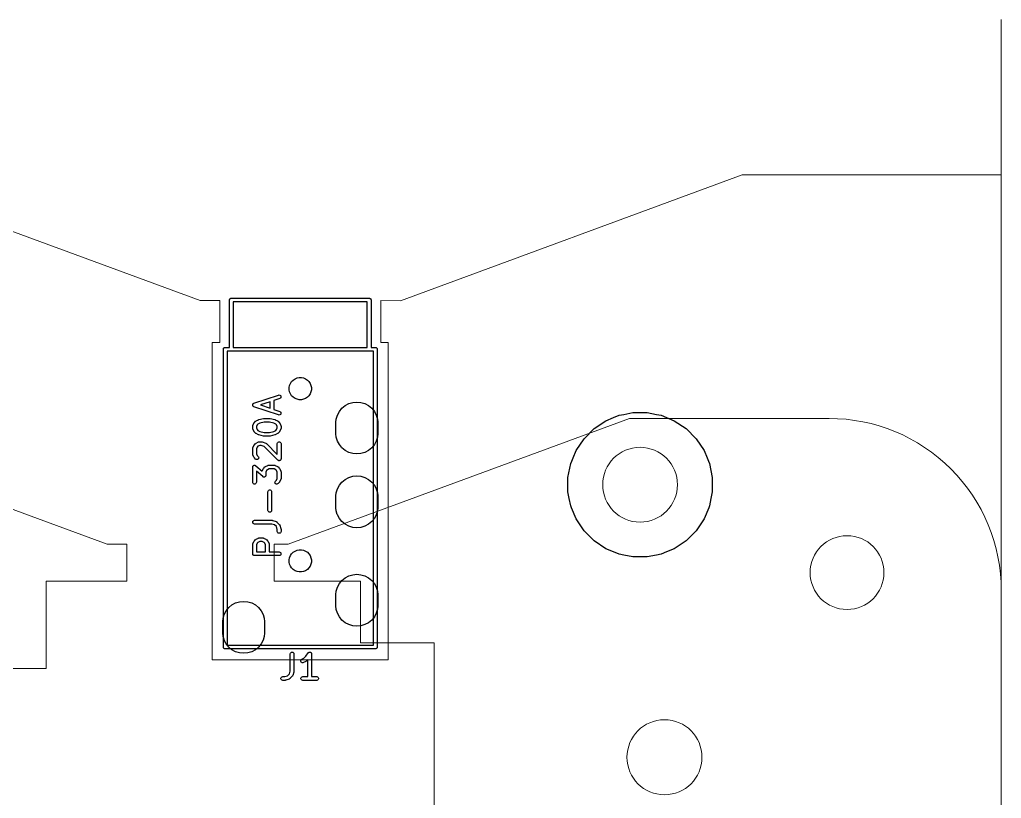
# Model space of a CAD drawing. Header units: millimetres. Extents: x 13 to 222, y -3 to 195.
# Drawn here: x 136.2 to 176.1, y 163.44 to 195.08 of the extents above; entities that cross this region are included whole.
import ezdxf

# ---------------------------------------------------------------- set-up
doc = ezdxf.new("R2010")
doc.units = ezdxf.units.MM
doc.header["$MEASUREMENT"] = 0
doc.layers.add('Ergodox plate', color=7, linetype='Continuous', lineweight=0, true_color=0xf6921e)
doc.layers.add('Orig switch cut', color=7, linetype='Continuous', lineweight=0, true_color=0xde3535)
doc.layers.add('Mask', color=134, linetype='Continuous')
doc.layers.add('Silk', color=142, linetype='Continuous')

msp = doc.modelspace()

# ---------------------------------------------------------------- linework, layer by layer
at = {"layer": 'Ergodox plate'}
msp.add_lwpolyline([(22.011, 178.874), (125.882, 178.874), (139.761, 173.761), (140.548, 173.761), (140.548, 172.26), (137.277, 172.26), (137.277, 168.717), (134.28, 168.717), (134.281, 160.758), (137.277, 160.76), (137.277, 158.76), (150.048, 158.76), (150.048, 161.803), (153.043, 161.801), (153.044, 169.76), (150.048, 169.76), (150.048, 172.26), (146.548, 172.26), (146.548, 173.761), (147.105, 173.761), (160.984, 178.874), (169.097, 178.874, -0.414214), (176.097, 171.874), (176.097, 92.985, 0.291482)], format="xyb", dxfattribs=at)
for centre, radius in [((169.827, 172.61), 1.5), ((162.407, 165.107), 1.524)]:
    msp.add_circle(centre, radius, dxfattribs=at)
at = {"layer": 'Mask', "linetype": 'Continuous'}
for p, q in [((147.203, 180.299), (147.253, 180.373)), ((147.253, 180.373), (147.316, 180.436)), ((147.253, 180.373), (147.253, 180.373)), ((147.253, 180.373), (147.253, 180.373)), ((147.316, 180.436), (147.389, 180.485)), ((147.316, 180.436), (147.316, 180.436)), ((147.389, 180.485), (147.472, 180.519)), ((147.389, 180.485), (147.389, 180.485)), ((147.389, 180.485), (147.389, 180.485)), ((147.472, 180.519), (147.559, 180.537)), ((147.559, 180.537), (147.647, 180.537)), ((147.647, 180.537), (147.735, 180.519)), ((147.735, 180.519), (147.817, 180.485)), ((147.817, 180.485), (147.817, 180.485)), ((147.817, 180.485), (147.817, 180.485)), ((147.817, 180.485), (147.891, 180.436)), ((147.891, 180.436), (147.891, 180.436)), ((147.891, 180.436), (147.953, 180.373)), ((147.953, 180.373), (147.953, 180.373)), ((147.953, 180.373), (147.953, 180.373)), ((147.953, 180.373), (148.003, 180.299)), ((147.152, 180.13), (147.169, 180.217)), ((147.152, 180.041), (147.152, 180.13)), ((147.169, 179.954), (147.152, 180.041)), ((147.169, 180.217), (147.203, 180.299)), ((147.203, 180.299), (147.203, 180.299)), ((147.203, 180.299), (147.203, 180.299)), ((148.003, 180.299), (148.003, 180.299)), ((148.003, 180.299), (148.003, 180.299)), ((148.003, 180.299), (148.037, 180.217)), ((148.037, 180.217), (148.054, 180.13)), ((148.054, 180.041), (148.037, 179.954)), ((148.054, 180.13), (148.054, 180.041)), ((147.203, 179.872), (147.169, 179.954)), ((147.253, 179.798), (147.203, 179.872)), ((147.203, 179.872), (147.203, 179.872)), ((147.316, 179.735), (147.253, 179.798)), ((147.253, 179.798), (147.253, 179.798)), ((147.389, 179.686), (147.316, 179.735)), ((147.316, 179.735), (147.316, 179.735)), ((147.316, 179.735), (147.316, 179.735)), ((147.472, 179.652), (147.389, 179.686)), ((147.389, 179.686), (147.389, 179.686)), ((147.389, 179.686), (147.389, 179.686)), ((147.559, 179.635), (147.472, 179.652)), ((147.647, 179.635), (147.559, 179.635)), ((147.735, 179.652), (147.647, 179.635)), ((147.817, 179.686), (147.735, 179.652)), ((147.891, 179.735), (147.817, 179.686)), ((147.817, 179.686), (147.817, 179.686)), ((147.817, 179.686), (147.817, 179.686)), ((147.953, 179.798), (147.891, 179.735)), ((147.891, 179.735), (147.891, 179.735)), ((147.891, 179.735), (147.891, 179.735)), ((148.003, 179.872), (147.953, 179.798)), ((147.953, 179.798), (147.953, 179.798)), ((148.037, 179.954), (148.003, 179.872)), ((148.003, 179.872), (148.003, 179.872)), ((149.192, 179.161), (149.298, 179.29)), ((149.298, 179.29), (149.428, 179.397)), ((149.428, 179.397), (149.576, 179.476)), ((149.576, 179.476), (149.736, 179.524)), ((149.576, 179.476), (149.576, 179.476)), ((149.576, 179.476), (149.576, 179.476)), ((149.736, 179.524), (149.903, 179.541)), ((149.736, 179.524), (149.736, 179.524)), ((149.736, 179.524), (149.736, 179.524)), ((149.903, 179.541), (150.07, 179.524)), ((150.07, 179.524), (150.07, 179.524)), ((150.07, 179.524), (150.07, 179.524)), ((150.07, 179.524), (150.23, 179.476)), ((150.23, 179.476), (150.23, 179.476)), ((150.23, 179.476), (150.23, 179.476)), ((150.23, 179.476), (150.378, 179.397)), ((150.378, 179.397), (150.508, 179.29)), ((150.508, 179.29), (150.614, 179.161)), ((149.052, 178.727), (149.064, 178.852)), ((149.064, 178.852), (149.113, 179.013)), ((149.064, 178.852), (149.064, 178.852)), ((149.113, 179.013), (149.192, 179.161)), ((149.113, 179.013), (149.113, 179.013)), ((149.113, 179.013), (149.113, 179.013)), ((150.614, 179.161), (150.693, 179.013)), ((150.693, 179.013), (150.693, 179.013)), ((150.693, 179.013), (150.693, 179.013)), ((150.693, 179.013), (150.742, 178.852)), ((150.742, 178.852), (150.742, 178.852)), ((150.742, 178.852), (150.754, 178.727)), ((159.545, 178.46), (160.026, 178.781)), ((160.026, 178.781), (160.339, 178.911)), ((160.339, 178.911), (160.56, 179.002)), ((160.56, 179.002), (160.749, 179.04)), ((160.749, 179.04), (161.127, 179.115)), ((161.127, 179.115), (161.705, 179.115)), ((161.705, 179.115), (162.082, 179.04)), ((162.082, 179.04), (162.271, 179.002)), ((162.271, 179.002), (162.492, 178.911)), ((162.492, 178.911), (162.805, 178.781)), ((162.805, 178.781), (163.286, 178.46)), ((149.052, 178.244), (149.052, 178.727)), ((150.754, 178.727), (150.754, 178.244)), ((159.137, 178.051), (159.545, 178.46)), ((163.286, 178.46), (163.694, 178.051)), ((149.064, 178.119), (149.052, 178.244)), ((149.101, 177.997), (149.064, 178.119)), ((149.064, 178.119), (149.064, 178.119)), ((149.064, 178.119), (149.064, 178.119)), ((149.113, 177.958), (149.101, 177.997)), ((150.742, 178.119), (150.693, 177.958)), ((150.754, 178.244), (150.742, 178.119)), ((150.742, 178.119), (150.742, 178.119)), ((150.742, 178.119), (150.742, 178.119)), ((158.816, 177.571), (159.137, 178.051)), ((163.694, 178.051), (164.015, 177.571)), ((149.192, 177.81), (149.113, 177.958)), ((149.282, 177.701), (149.192, 177.81)), ((149.192, 177.81), (149.192, 177.81)), ((149.192, 177.81), (149.192, 177.81)), ((149.298, 177.681), (149.282, 177.701)), ((149.428, 177.575), (149.298, 177.681)), ((149.576, 177.495), (149.428, 177.575)), ((150.378, 177.575), (150.23, 177.495)), ((150.508, 177.681), (150.378, 177.575)), ((150.614, 177.81), (150.508, 177.681)), ((150.693, 177.958), (150.614, 177.81)), ((150.693, 177.958), (150.693, 177.958)), ((158.694, 177.276), (158.816, 177.571)), ((164.015, 177.571), (164.138, 177.276)), ((149.736, 177.447), (149.576, 177.495)), ((149.576, 177.495), (149.576, 177.495)), ((149.576, 177.495), (149.576, 177.495)), ((149.903, 177.43), (149.736, 177.447)), ((149.736, 177.447), (149.736, 177.447)), ((149.736, 177.447), (149.736, 177.447)), ((150.07, 177.447), (149.903, 177.43)), ((150.23, 177.495), (150.07, 177.447)), ((150.07, 177.447), (150.07, 177.447)), ((150.07, 177.447), (150.07, 177.447)), ((150.23, 177.495), (150.23, 177.495)), ((150.23, 177.495), (150.23, 177.495)), ((158.639, 177.144), (158.694, 177.276)), ((164.138, 177.276), (164.192, 177.144)), ((158.482, 176.47), (158.595, 177.037)), ((158.595, 177.037), (158.639, 177.144)), ((164.192, 177.144), (164.237, 177.037)), ((164.237, 177.037), (164.349, 176.47)), ((149.298, 176.29), (149.428, 176.397)), ((149.428, 176.397), (149.576, 176.476)), ((149.576, 176.476), (149.736, 176.524)), ((149.576, 176.476), (149.576, 176.476)), ((149.576, 176.476), (149.576, 176.476)), ((149.736, 176.524), (149.903, 176.541)), ((149.736, 176.524), (149.736, 176.524)), ((149.736, 176.524), (149.736, 176.524)), ((149.903, 176.541), (150.07, 176.524)), ((150.07, 176.524), (150.07, 176.524)), ((150.07, 176.524), (150.07, 176.524)), ((150.07, 176.524), (150.23, 176.476)), ((150.23, 176.476), (150.23, 176.476)), ((150.23, 176.476), (150.23, 176.476)), ((150.23, 176.476), (150.378, 176.397)), ((150.378, 176.397), (150.508, 176.29)), ((158.482, 175.892), (158.482, 176.47)), ((164.349, 176.47), (164.349, 175.892)), ((149.064, 175.852), (149.113, 176.013)), ((149.113, 176.013), (149.192, 176.161)), ((149.113, 176.013), (149.113, 176.013)), ((149.113, 176.013), (149.113, 176.013)), ((149.192, 176.161), (149.298, 176.29)), ((150.508, 176.29), (150.614, 176.161)), ((150.614, 176.161), (150.693, 176.013)), ((150.693, 176.013), (150.693, 176.013)), ((150.693, 176.013), (150.693, 176.013)), ((150.693, 176.013), (150.73, 175.892)), ((149.052, 175.727), (149.064, 175.852)), ((149.052, 175.244), (149.052, 175.727)), ((149.064, 175.852), (149.064, 175.852)), ((150.73, 175.892), (150.742, 175.852)), ((150.742, 175.852), (150.754, 175.727)), ((150.754, 175.727), (150.754, 175.244)), ((158.536, 175.622), (158.482, 175.892)), ((158.595, 175.326), (158.536, 175.622)), ((164.295, 175.622), (164.237, 175.326)), ((164.349, 175.892), (164.295, 175.622)), ((149.064, 175.119), (149.052, 175.244)), ((150.754, 175.244), (150.742, 175.119)), ((158.629, 175.244), (158.595, 175.326)), ((158.816, 174.792), (158.629, 175.244)), ((164.203, 175.244), (164.015, 174.792)), ((164.237, 175.326), (164.203, 175.244)), ((149.109, 174.971), (149.064, 175.119)), ((149.064, 175.119), (149.064, 175.119)), ((149.064, 175.119), (149.064, 175.119)), ((149.113, 174.958), (149.109, 174.971)), ((149.192, 174.81), (149.113, 174.958)), ((149.298, 174.681), (149.192, 174.81)), ((150.614, 174.81), (150.508, 174.681)), ((150.693, 174.958), (150.614, 174.81)), ((150.742, 175.119), (150.693, 174.958)), ((150.693, 174.958), (150.693, 174.958)), ((150.742, 175.119), (150.742, 175.119)), ((150.742, 175.119), (150.742, 175.119)), ((159.137, 174.311), (158.816, 174.792)), ((164.015, 174.792), (163.694, 174.311)), ((149.428, 174.575), (149.298, 174.681)), ((149.576, 174.495), (149.428, 174.575)), ((149.736, 174.447), (149.576, 174.495)), ((149.576, 174.495), (149.576, 174.495)), ((149.576, 174.495), (149.576, 174.495)), ((149.903, 174.43), (149.736, 174.447)), ((149.736, 174.447), (149.736, 174.447)), ((149.736, 174.447), (149.736, 174.447)), ((150.07, 174.447), (149.903, 174.43)), ((150.23, 174.495), (150.07, 174.447)), ((150.07, 174.447), (150.07, 174.447)), ((150.07, 174.447), (150.07, 174.447)), ((150.378, 174.575), (150.23, 174.495)), ((150.23, 174.495), (150.23, 174.495)), ((150.23, 174.495), (150.23, 174.495)), ((150.508, 174.681), (150.378, 174.575)), ((159.545, 173.903), (159.137, 174.311)), ((163.694, 174.311), (163.286, 173.903)), ((160.026, 173.582), (159.545, 173.903)), ((160.339, 173.452), (160.026, 173.582)), ((162.805, 173.582), (162.492, 173.452)), ((163.286, 173.903), (162.805, 173.582)), ((147.152, 173.13), (147.169, 173.217)), ((147.169, 173.217), (147.203, 173.299)), ((147.203, 173.299), (147.253, 173.373)), ((147.203, 173.299), (147.203, 173.299)), ((147.203, 173.299), (147.203, 173.299)), ((147.253, 173.373), (147.316, 173.436)), ((147.253, 173.373), (147.253, 173.373)), ((147.253, 173.373), (147.253, 173.373)), ((147.316, 173.436), (147.389, 173.485)), ((147.316, 173.436), (147.316, 173.436)), ((147.389, 173.485), (147.472, 173.519)), ((147.389, 173.485), (147.389, 173.485)), ((147.389, 173.485), (147.389, 173.485)), ((147.472, 173.519), (147.559, 173.537)), ((147.559, 173.537), (147.647, 173.537)), ((147.647, 173.537), (147.735, 173.519)), ((147.735, 173.519), (147.817, 173.485)), ((147.817, 173.485), (147.817, 173.485)), ((147.817, 173.485), (147.817, 173.485)), ((147.817, 173.485), (147.891, 173.436)), ((147.891, 173.436), (147.891, 173.436)), ((147.891, 173.436), (147.953, 173.373)), ((147.953, 173.373), (147.953, 173.373)), ((147.953, 173.373), (147.953, 173.373)), ((147.953, 173.373), (148.003, 173.299)), ((148.003, 173.299), (148.003, 173.299)), ((148.003, 173.299), (148.003, 173.299)), ((148.003, 173.299), (148.037, 173.217)), ((148.037, 173.217), (148.054, 173.13)), ((160.56, 173.36), (160.339, 173.452)), ((160.749, 173.323), (160.56, 173.36)), ((161.127, 173.248), (160.749, 173.323)), ((161.705, 173.248), (161.127, 173.248)), ((162.082, 173.323), (161.705, 173.248)), ((162.271, 173.36), (162.082, 173.323)), ((162.492, 173.452), (162.271, 173.36)), ((147.152, 173.041), (147.152, 173.13)), ((147.169, 172.954), (147.152, 173.041)), ((147.203, 172.872), (147.169, 172.954)), ((147.253, 172.798), (147.203, 172.872)), ((147.203, 172.872), (147.203, 172.872)), ((147.316, 172.735), (147.253, 172.798)), ((147.253, 172.798), (147.253, 172.798)), ((147.953, 172.798), (147.891, 172.735)), ((148.003, 172.872), (147.953, 172.798)), ((147.953, 172.798), (147.953, 172.798)), ((148.037, 172.954), (148.003, 172.872)), ((148.003, 172.872), (148.003, 172.872)), ((148.054, 173.041), (148.037, 172.954)), ((148.054, 173.13), (148.054, 173.041)), ((147.389, 172.686), (147.316, 172.735)), ((147.316, 172.735), (147.316, 172.735)), ((147.316, 172.735), (147.316, 172.735)), ((147.472, 172.652), (147.389, 172.686)), ((147.389, 172.686), (147.389, 172.686)), ((147.389, 172.686), (147.389, 172.686)), ((147.559, 172.635), (147.472, 172.652)), ((147.647, 172.635), (147.559, 172.635)), ((147.735, 172.652), (147.647, 172.635)), ((147.817, 172.686), (147.735, 172.652)), ((147.891, 172.735), (147.817, 172.686)), ((147.817, 172.686), (147.817, 172.686)), ((147.817, 172.686), (147.817, 172.686)), ((147.891, 172.735), (147.891, 172.735)), ((147.891, 172.735), (147.891, 172.735)), ((149.298, 172.29), (149.428, 172.397)), ((149.428, 172.397), (149.576, 172.476)), ((149.576, 172.476), (149.736, 172.524)), ((149.576, 172.476), (149.576, 172.476)), ((149.576, 172.476), (149.576, 172.476)), ((149.736, 172.524), (149.903, 172.541)), ((149.736, 172.524), (149.736, 172.524)), ((149.736, 172.524), (149.736, 172.524)), ((149.903, 172.541), (150.07, 172.524)), ((150.07, 172.524), (150.07, 172.524)), ((150.07, 172.524), (150.07, 172.524)), ((150.07, 172.524), (150.23, 172.476)), ((150.23, 172.476), (150.23, 172.476)), ((150.23, 172.476), (150.23, 172.476)), ((150.23, 172.476), (150.378, 172.397)), ((150.378, 172.397), (150.508, 172.29)), ((149.064, 171.852), (149.113, 172.013)), ((149.113, 172.013), (149.192, 172.161)), ((149.113, 172.013), (149.113, 172.013)), ((149.113, 172.013), (149.113, 172.013)), ((149.192, 172.161), (149.298, 172.29)), ((150.508, 172.29), (150.614, 172.161)), ((150.614, 172.161), (150.693, 172.013)), ((150.693, 172.013), (150.693, 172.013)), ((150.693, 172.013), (150.693, 172.013)), ((150.693, 172.013), (150.742, 171.852)), ((149.052, 171.727), (149.064, 171.852)), ((149.052, 171.244), (149.052, 171.727)), ((149.064, 171.852), (149.064, 171.852)), ((150.742, 171.852), (150.742, 171.852)), ((150.742, 171.852), (150.754, 171.727)), ((150.754, 171.727), (150.754, 171.244)), ((144.592, 171.061), (144.698, 171.19)), ((144.698, 171.19), (144.828, 171.297)), ((144.828, 171.297), (144.976, 171.376)), ((144.976, 171.376), (145.136, 171.424)), ((144.976, 171.376), (144.976, 171.376)), ((144.976, 171.376), (144.976, 171.376)), ((145.136, 171.424), (145.303, 171.441)), ((145.136, 171.424), (145.136, 171.424)), ((145.136, 171.424), (145.136, 171.424)), ((145.303, 171.441), (145.47, 171.424)), ((145.47, 171.424), (145.47, 171.424)), ((145.47, 171.424), (145.47, 171.424)), ((145.47, 171.424), (145.63, 171.376)), ((145.63, 171.376), (145.63, 171.376)), ((145.63, 171.376), (145.63, 171.376)), ((145.63, 171.376), (145.778, 171.297)), ((145.778, 171.297), (145.908, 171.19)), ((145.908, 171.19), (146.014, 171.061)), ((149.064, 171.119), (149.052, 171.244)), ((150.754, 171.244), (150.742, 171.119)), ((144.464, 170.752), (144.513, 170.913)), ((144.513, 170.913), (144.592, 171.061)), ((144.513, 170.913), (144.513, 170.913)), ((144.513, 170.913), (144.513, 170.913)), ((146.014, 171.061), (146.093, 170.913)), ((146.093, 170.913), (146.142, 170.752)), ((149.066, 171.112), (149.064, 171.119)), ((149.064, 171.119), (149.064, 171.119)), ((149.064, 171.119), (149.064, 171.119)), ((149.113, 170.958), (149.066, 171.112)), ((149.192, 170.81), (149.113, 170.958)), ((149.298, 170.681), (149.192, 170.81)), ((150.614, 170.81), (150.508, 170.681)), ((150.693, 170.958), (150.614, 170.81)), ((150.742, 171.119), (150.693, 170.958)), ((150.693, 170.958), (150.693, 170.958)), ((150.742, 171.119), (150.742, 171.119)), ((150.742, 171.119), (150.742, 171.119)), ((144.452, 170.627), (144.464, 170.752)), ((144.452, 170.144), (144.452, 170.627)), ((144.464, 170.752), (144.464, 170.752)), ((146.142, 170.752), (146.154, 170.627)), ((146.154, 170.627), (146.154, 170.144)), ((149.428, 170.575), (149.298, 170.681)), ((149.576, 170.495), (149.428, 170.575)), ((149.736, 170.447), (149.576, 170.495)), ((149.576, 170.495), (149.576, 170.495)), ((149.576, 170.495), (149.576, 170.495)), ((149.903, 170.43), (149.736, 170.447)), ((149.736, 170.447), (149.736, 170.447)), ((149.736, 170.447), (149.736, 170.447)), ((150.07, 170.447), (149.903, 170.43)), ((150.23, 170.495), (150.07, 170.447)), ((150.07, 170.447), (150.07, 170.447)), ((150.07, 170.447), (150.07, 170.447)), ((150.378, 170.575), (150.23, 170.495)), ((150.23, 170.495), (150.23, 170.495)), ((150.23, 170.495), (150.23, 170.495)), ((150.508, 170.681), (150.378, 170.575)), ((144.464, 170.019), (144.452, 170.144)), ((144.503, 169.891), (144.464, 170.019)), ((144.464, 170.019), (144.464, 170.019)), ((144.464, 170.019), (144.464, 170.019)), ((146.142, 170.019), (146.093, 169.858)), ((146.154, 170.144), (146.142, 170.019)), ((146.142, 170.019), (146.142, 170.019)), ((146.142, 170.019), (146.142, 170.019)), ((144.513, 169.858), (144.503, 169.891)), ((144.592, 169.71), (144.513, 169.858)), ((144.656, 169.633), (144.592, 169.71)), ((144.592, 169.71), (144.592, 169.71)), ((144.592, 169.71), (144.592, 169.71)), ((144.698, 169.581), (144.656, 169.633)), ((146.014, 169.71), (145.908, 169.581)), ((146.093, 169.858), (146.014, 169.71)), ((146.093, 169.858), (146.093, 169.858)), ((144.828, 169.475), (144.698, 169.581)), ((144.976, 169.395), (144.828, 169.475)), ((145.136, 169.347), (144.976, 169.395)), ((144.976, 169.395), (144.976, 169.395)), ((144.976, 169.395), (144.976, 169.395)), ((145.303, 169.33), (145.136, 169.347)), ((145.136, 169.347), (145.136, 169.347)), ((145.136, 169.347), (145.136, 169.347)), ((145.47, 169.347), (145.303, 169.33)), ((145.63, 169.395), (145.47, 169.347)), ((145.47, 169.347), (145.47, 169.347)), ((145.47, 169.347), (145.47, 169.347)), ((145.778, 169.475), (145.63, 169.395)), ((145.63, 169.395), (145.63, 169.395)), ((145.63, 169.395), (145.63, 169.395)), ((145.908, 169.581), (145.778, 169.475))]:
    msp.add_line(p, q, dxfattribs=at)
at = {"layer": 'Orig switch cut', "lineweight": 0}
for p, q in [((176.097, 195.081), (176.097, 85.779)), ((129.648, 188.774), (143.528, 183.661)), ((151.678, 183.66), (165.558, 188.773)), ((165.558, 188.773), (176.097, 188.773)), ((144.328, 183.662), (143.528, 183.661)), ((144.328, 183.662), (144.328, 181.96)), ((150.878, 183.662), (150.878, 181.96)), ((150.878, 183.662), (151.678, 183.66)), ((144.328, 181.96), (144.028, 181.96)), ((144.028, 181.96), (144.028, 169.061)), ((150.878, 181.96), (151.178, 181.96)), ((151.178, 181.96), (151.178, 169.061)), ((144.028, 169.061), (151.178, 169.061))]:
    msp.add_line(p, q, dxfattribs=at)
msp.add_circle((161.416, 176.181), 1.52, dxfattribs=at)
at = {"layer": 'Silk', "linetype": 'Continuous'}
for p, q in [((144.728, 183.699), (144.73, 183.705)), ((144.728, 183.692), (144.728, 183.699)), ((144.728, 181.761), (144.728, 183.692)), ((144.73, 183.705), (144.731, 183.712)), ((144.731, 183.712), (144.735, 183.717)), ((144.735, 183.717), (144.737, 183.724)), ((144.737, 183.724), (144.741, 183.729)), ((144.741, 183.729), (144.745, 183.734)), ((144.745, 183.734), (144.75, 183.739)), ((144.75, 183.739), (144.754, 183.744)), ((144.754, 183.744), (144.76, 183.747)), ((144.76, 183.747), (144.765, 183.751)), ((144.765, 183.751), (144.771, 183.754)), ((144.771, 183.754), (144.777, 183.757)), ((144.777, 183.757), (144.784, 183.758)), ((144.784, 183.758), (144.79, 183.761)), ((144.79, 183.761), (144.796, 183.761)), ((144.796, 183.761), (144.797, 183.761)), ((144.797, 183.761), (150.41, 183.761)), ((144.878, 183.611), (144.878, 181.761)), ((150.328, 183.611), (144.878, 183.611)), ((150.328, 181.761), (150.328, 183.611)), ((150.41, 183.761), (150.416, 183.761)), ((150.41, 183.761), (150.41, 183.761)), ((150.416, 183.761), (150.423, 183.758)), ((150.423, 183.758), (150.429, 183.757)), ((150.429, 183.757), (150.435, 183.754)), ((150.435, 183.754), (150.441, 183.751)), ((150.441, 183.751), (150.446, 183.747)), ((150.446, 183.747), (150.452, 183.744)), ((150.452, 183.744), (150.456, 183.739)), ((150.456, 183.739), (150.461, 183.734)), ((150.461, 183.734), (150.465, 183.729)), ((150.465, 183.729), (150.469, 183.724)), ((150.469, 183.724), (150.471, 183.717)), ((150.471, 183.717), (150.475, 183.712)), ((150.475, 183.712), (150.476, 183.705)), ((150.476, 183.705), (150.478, 183.699)), ((150.478, 183.699), (150.478, 183.692)), ((150.478, 183.692), (150.478, 183.692)), ((150.478, 183.692), (150.478, 181.761)), ((144.478, 181.699), (144.48, 181.705)), ((144.478, 181.692), (144.478, 181.699)), ((144.478, 169.599), (144.478, 181.692)), ((144.478, 181.692), (144.478, 181.692)), ((144.48, 181.705), (144.481, 181.712)), ((144.481, 181.712), (144.485, 181.717)), ((144.485, 181.717), (144.487, 181.724)), ((144.487, 181.724), (144.491, 181.729)), ((144.491, 181.729), (144.495, 181.734)), ((144.495, 181.734), (144.5, 181.739)), ((144.5, 181.739), (144.504, 181.744)), ((144.504, 181.744), (144.51, 181.747)), ((144.51, 181.747), (144.515, 181.751)), ((144.515, 181.751), (144.521, 181.754)), ((144.521, 181.754), (144.527, 181.757)), ((144.527, 181.757), (144.534, 181.758)), ((144.534, 181.758), (144.54, 181.761)), ((144.54, 181.761), (144.546, 181.761)), ((144.546, 181.761), (144.547, 181.761)), ((144.547, 181.761), (144.728, 181.761)), ((144.628, 181.611), (144.628, 169.661)), ((150.578, 181.611), (144.628, 181.611)), ((144.878, 181.761), (150.328, 181.761)), ((150.478, 181.761), (150.66, 181.761)), ((150.578, 169.661), (150.578, 181.611)), ((150.66, 181.761), (150.66, 181.761)), ((150.66, 181.761), (150.666, 181.761)), ((150.666, 181.761), (150.673, 181.758)), ((150.673, 181.758), (150.679, 181.757)), ((150.679, 181.757), (150.685, 181.754)), ((150.685, 181.754), (150.691, 181.751)), ((150.691, 181.751), (150.696, 181.747)), ((150.696, 181.747), (150.702, 181.744)), ((150.702, 181.744), (150.706, 181.739)), ((150.706, 181.739), (150.711, 181.734)), ((150.711, 181.734), (150.715, 181.729)), ((150.715, 181.729), (150.719, 181.724)), ((150.719, 181.724), (150.721, 181.717)), ((150.721, 181.717), (150.725, 181.712)), ((150.725, 181.712), (150.726, 181.705)), ((150.726, 181.705), (150.728, 181.699)), ((150.728, 181.699), (150.728, 181.692)), ((150.728, 181.692), (150.728, 181.692)), ((150.728, 181.692), (150.728, 169.579)), ((145.721, 179.493), (146.721, 179.827)), ((146.769, 179.685), (146.534, 179.606)), ((146.534, 179.606), (146.534, 179.238)), ((146.721, 179.827), (146.747, 179.831)), ((146.747, 179.831), (146.772, 179.825)), ((146.791, 179.697), (146.769, 179.685)), ((146.772, 179.825), (146.795, 179.812)), ((146.809, 179.716), (146.791, 179.697)), ((146.795, 179.812), (146.811, 179.791)), ((146.818, 179.741), (146.809, 179.716)), ((146.811, 179.791), (146.819, 179.767)), ((146.819, 179.767), (146.818, 179.741)), ((145.671, 179.437), (145.675, 179.448)), ((145.671, 179.435), (145.671, 179.437)), ((145.671, 179.433), (145.671, 179.435)), ((145.671, 179.422), (145.671, 179.433)), ((145.671, 179.411), (145.671, 179.422)), ((145.671, 179.409), (145.671, 179.411)), ((145.671, 179.407), (145.671, 179.409)), ((145.675, 179.397), (145.671, 179.407)), ((145.675, 179.448), (145.679, 179.458)), ((145.679, 179.387), (145.675, 179.397)), ((145.679, 179.458), (145.68, 179.46)), ((145.68, 179.385), (145.679, 179.387)), ((145.68, 179.46), (145.681, 179.462)), ((145.681, 179.383), (145.68, 179.385)), ((145.681, 179.462), (145.688, 179.47)), ((145.688, 179.375), (145.681, 179.383)), ((145.688, 179.47), (145.695, 179.478)), ((145.695, 179.366), (145.688, 179.375)), ((145.695, 179.478), (145.697, 179.48)), ((145.697, 179.365), (145.695, 179.366)), ((145.697, 179.48), (145.698, 179.481)), ((145.698, 179.364), (145.697, 179.365)), ((145.698, 179.481), (145.708, 179.486)), ((145.708, 179.358), (145.698, 179.364)), ((145.708, 179.486), (145.717, 179.492)), ((145.717, 179.353), (145.708, 179.358)), ((145.717, 179.492), (145.719, 179.492)), ((145.719, 179.352), (145.717, 179.353)), ((145.719, 179.492), (145.721, 179.493)), ((145.721, 179.351), (145.719, 179.352)), ((146.721, 179.018), (145.721, 179.351)), ((146.384, 179.556), (145.982, 179.422)), ((145.982, 179.422), (146.384, 179.288)), ((146.384, 179.288), (146.384, 179.556)), ((146.534, 179.238), (146.769, 179.16)), ((145.787, 178.761), (145.797, 178.768)), ((145.797, 178.768), (145.806, 178.775)), ((145.806, 178.775), (145.902, 178.823)), ((145.902, 178.823), (145.91, 178.825)), ((145.91, 178.825), (145.917, 178.828)), ((145.917, 178.828), (146.108, 178.876)), ((146.108, 178.876), (146.117, 178.877)), ((146.117, 178.877), (146.126, 178.878)), ((146.126, 178.878), (146.364, 178.878)), ((146.364, 178.878), (146.373, 178.877)), ((146.373, 178.877), (146.382, 178.876)), ((146.382, 178.876), (146.573, 178.828)), ((146.573, 178.828), (146.58, 178.825)), ((146.58, 178.825), (146.588, 178.823)), ((146.588, 178.823), (146.683, 178.775)), ((146.683, 178.775), (146.693, 178.768)), ((146.693, 178.768), (146.703, 178.761)), ((146.747, 179.014), (146.721, 179.018)), ((146.772, 179.019), (146.747, 179.014)), ((146.769, 179.16), (146.791, 179.148)), ((146.795, 179.033), (146.772, 179.019)), ((146.791, 179.148), (146.809, 179.128)), ((146.811, 179.053), (146.795, 179.033)), ((146.809, 179.128), (146.818, 179.104)), ((146.819, 179.078), (146.811, 179.053)), ((146.818, 179.104), (146.819, 179.078)), ((145.67, 178.574), (145.673, 178.582)), ((145.671, 178.569), (145.67, 178.574)), ((145.67, 178.565), (145.671, 178.569)), ((145.67, 178.47), (145.67, 178.565)), ((145.671, 178.466), (145.67, 178.47)), ((145.67, 178.461), (145.671, 178.466)), ((145.673, 178.453), (145.67, 178.461)), ((145.673, 178.582), (145.674, 178.591)), ((145.674, 178.444), (145.673, 178.453)), ((145.674, 178.591), (145.676, 178.595)), ((145.676, 178.441), (145.674, 178.444)), ((145.676, 178.595), (145.678, 178.599)), ((145.678, 178.436), (145.676, 178.441)), ((145.678, 178.599), (145.725, 178.694)), ((145.725, 178.341), (145.678, 178.436)), ((145.725, 178.694), (145.733, 178.704)), ((145.733, 178.704), (145.739, 178.713)), ((145.739, 178.713), (145.787, 178.761)), ((145.854, 178.616), (145.82, 178.547)), ((145.82, 178.547), (145.82, 178.488)), ((145.82, 178.488), (145.854, 178.419)), ((145.884, 178.646), (145.854, 178.616)), ((145.854, 178.419), (145.884, 178.389)), ((145.961, 178.685), (145.884, 178.646)), ((145.884, 178.389), (145.961, 178.35)), ((146.135, 178.728), (145.961, 178.685)), ((146.355, 178.728), (146.135, 178.728)), ((146.528, 178.685), (146.355, 178.728)), ((146.605, 178.646), (146.528, 178.685)), ((146.528, 178.35), (146.605, 178.389)), ((146.636, 178.616), (146.605, 178.646)), ((146.605, 178.389), (146.636, 178.419)), ((146.67, 178.547), (146.636, 178.616)), ((146.636, 178.419), (146.67, 178.488)), ((146.67, 178.488), (146.67, 178.547)), ((146.703, 178.761), (146.75, 178.713)), ((146.75, 178.713), (146.757, 178.704)), ((146.757, 178.704), (146.764, 178.694)), ((146.764, 178.694), (146.812, 178.599)), ((146.812, 178.436), (146.764, 178.341)), ((146.812, 178.599), (146.813, 178.595)), ((146.813, 178.441), (146.812, 178.436)), ((146.813, 178.595), (146.815, 178.591)), ((146.815, 178.444), (146.813, 178.441)), ((146.815, 178.591), (146.817, 178.582)), ((146.817, 178.453), (146.815, 178.444)), ((146.817, 178.582), (146.819, 178.574)), ((146.819, 178.461), (146.817, 178.453)), ((146.819, 178.574), (146.819, 178.569)), ((146.819, 178.569), (146.82, 178.565)), ((146.82, 178.47), (146.819, 178.466)), ((146.819, 178.466), (146.819, 178.461)), ((146.82, 178.565), (146.82, 178.47)), ((145.733, 178.331), (145.725, 178.341)), ((145.739, 178.322), (145.733, 178.331)), ((145.787, 178.274), (145.739, 178.322)), ((145.797, 178.267), (145.787, 178.274)), ((145.806, 178.26), (145.797, 178.267)), ((145.902, 178.212), (145.806, 178.26)), ((145.91, 178.21), (145.902, 178.212)), ((145.917, 178.207), (145.91, 178.21)), ((146.108, 178.159), (145.917, 178.207)), ((145.961, 178.35), (146.135, 178.307)), ((146.117, 178.158), (146.108, 178.159)), ((146.126, 178.157), (146.117, 178.158)), ((146.364, 178.157), (146.126, 178.157)), ((146.135, 178.307), (146.355, 178.307)), ((146.355, 178.307), (146.528, 178.35)), ((146.373, 178.158), (146.364, 178.157)), ((146.382, 178.159), (146.373, 178.158)), ((146.573, 178.207), (146.382, 178.159)), ((146.58, 178.21), (146.573, 178.207)), ((146.588, 178.212), (146.58, 178.21)), ((146.683, 178.26), (146.588, 178.212)), ((146.693, 178.267), (146.683, 178.26)), ((146.703, 178.274), (146.693, 178.267)), ((146.75, 178.322), (146.703, 178.274)), ((146.757, 178.332), (146.75, 178.322)), ((146.764, 178.341), (146.757, 178.332)), ((145.67, 177.669), (145.673, 177.677)), ((145.671, 177.665), (145.67, 177.669)), ((145.67, 177.66), (145.671, 177.665)), ((145.67, 177.422), (145.67, 177.66)), ((145.673, 177.677), (145.674, 177.686)), ((145.674, 177.686), (145.676, 177.69)), ((145.676, 177.69), (145.678, 177.694)), ((145.678, 177.694), (145.725, 177.789)), ((145.725, 177.789), (145.733, 177.799)), ((145.733, 177.799), (145.739, 177.809)), ((145.739, 177.809), (145.787, 177.856)), ((145.787, 177.856), (145.797, 177.863)), ((145.797, 177.863), (145.806, 177.87)), ((145.806, 177.87), (145.902, 177.918)), ((145.854, 177.711), (145.82, 177.643)), ((145.82, 177.643), (145.82, 177.44)), ((145.884, 177.742), (145.854, 177.711)), ((145.953, 177.776), (145.884, 177.742)), ((145.902, 177.918), (145.906, 177.919)), ((145.906, 177.919), (145.91, 177.921)), ((145.91, 177.921), (145.918, 177.923)), ((145.918, 177.923), (145.927, 177.925)), ((145.927, 177.925), (145.931, 177.925)), ((145.931, 177.925), (145.935, 177.926)), ((145.935, 177.926), (146.031, 177.926)), ((146.018, 177.776), (145.953, 177.776)), ((146.133, 177.738), (146.018, 177.776)), ((146.031, 177.926), (146.042, 177.924)), ((146.042, 177.924), (146.054, 177.922)), ((146.054, 177.922), (146.197, 177.874)), ((146.692, 177.179), (146.133, 177.738)), ((146.197, 177.874), (146.201, 177.872)), ((146.201, 177.872), (146.205, 177.871)), ((146.205, 177.871), (146.212, 177.866)), ((146.212, 177.866), (146.22, 177.862)), ((146.22, 177.862), (146.223, 177.859)), ((146.223, 177.859), (146.226, 177.856)), ((146.226, 177.856), (146.67, 177.413)), ((146.67, 177.851), (146.674, 177.877)), ((146.67, 177.413), (146.67, 177.851)), ((146.674, 177.877), (146.687, 177.899)), ((146.687, 177.899), (146.707, 177.916)), ((146.707, 177.916), (146.732, 177.925)), ((146.732, 177.925), (146.758, 177.925)), ((146.758, 177.925), (146.782, 177.916)), ((146.782, 177.916), (146.802, 177.899)), ((146.802, 177.899), (146.815, 177.877)), ((146.815, 177.877), (146.82, 177.851)), ((146.82, 177.851), (146.82, 177.232)), ((145.671, 177.418), (145.67, 177.422)), ((145.67, 177.414), (145.671, 177.418)), ((145.673, 177.405), (145.67, 177.414)), ((145.674, 177.397), (145.673, 177.405)), ((145.676, 177.393), (145.674, 177.397)), ((145.678, 177.389), (145.676, 177.393)), ((145.725, 177.294), (145.678, 177.389)), ((145.733, 177.284), (145.725, 177.294)), ((145.739, 177.274), (145.733, 177.284)), ((145.787, 177.226), (145.739, 177.274)), ((145.808, 177.211), (145.787, 177.226)), ((145.834, 177.205), (145.808, 177.211)), ((145.82, 177.44), (145.854, 177.372)), ((145.859, 177.207), (145.834, 177.205)), ((145.854, 177.372), (145.893, 177.332)), ((145.883, 177.218), (145.859, 177.207)), ((145.901, 177.236), (145.883, 177.218)), ((145.893, 177.332), (145.908, 177.311)), ((145.912, 177.26), (145.901, 177.236)), ((145.908, 177.311), (145.915, 177.286)), ((145.915, 177.286), (145.912, 177.26)), ((146.7, 177.173), (146.692, 177.179)), ((146.707, 177.167), (146.7, 177.173)), ((146.788, 177.17), (146.785, 177.169)), ((146.795, 177.177), (146.788, 177.17)), ((146.802, 177.184), (146.795, 177.177)), ((146.804, 177.186), (146.802, 177.184)), ((146.806, 177.189), (146.804, 177.186)), ((146.81, 177.198), (146.806, 177.189)), ((146.815, 177.206), (146.81, 177.198)), ((146.816, 177.209), (146.815, 177.206)), ((146.817, 177.212), (146.816, 177.209)), ((146.818, 177.222), (146.817, 177.212)), ((146.82, 177.232), (146.818, 177.222)), ((145.67, 176.899), (145.671, 176.906)), ((145.67, 176.279), (145.67, 176.899)), ((145.671, 176.913), (145.673, 176.918)), ((145.671, 176.906), (145.671, 176.913)), ((145.673, 176.918), (145.674, 176.924)), ((145.674, 176.924), (145.678, 176.931)), ((145.678, 176.931), (145.681, 176.937)), ((145.681, 176.937), (145.684, 176.942)), ((145.684, 176.942), (145.687, 176.947)), ((145.687, 176.947), (145.693, 176.951)), ((145.693, 176.951), (145.698, 176.957)), ((145.698, 176.957), (145.703, 176.96)), ((145.703, 176.96), (145.707, 176.963)), ((145.707, 176.963), (145.714, 176.966)), ((145.714, 176.966), (145.721, 176.97)), ((145.721, 176.97), (145.726, 176.97)), ((145.726, 176.97), (145.732, 176.972)), ((145.732, 176.972), (145.739, 176.972)), ((145.739, 176.972), (145.746, 176.973)), ((145.746, 176.973), (145.752, 176.972)), ((145.752, 176.972), (145.758, 176.972)), ((145.758, 176.972), (145.765, 176.97)), ((145.765, 176.97), (145.772, 176.968)), ((145.772, 176.968), (145.777, 176.965)), ((145.777, 176.965), (145.782, 176.963)), ((145.782, 176.963), (145.788, 176.959)), ((145.788, 176.959), (145.794, 176.955)), ((145.794, 176.955), (146.054, 176.727)), ((146.059, 176.742), (146.106, 176.837)), ((146.106, 176.837), (146.113, 176.846)), ((146.113, 176.846), (146.12, 176.856)), ((146.12, 176.856), (146.168, 176.904)), ((146.168, 176.904), (146.178, 176.911)), ((146.178, 176.911), (146.187, 176.918)), ((146.187, 176.918), (146.283, 176.966)), ((146.265, 176.789), (146.235, 176.759)), ((146.334, 176.824), (146.265, 176.789)), ((146.283, 176.966), (146.287, 176.967)), ((146.287, 176.967), (146.291, 176.969)), ((146.291, 176.969), (146.299, 176.971)), ((146.299, 176.971), (146.308, 176.973)), ((146.308, 176.973), (146.312, 176.973)), ((146.312, 176.973), (146.316, 176.974)), ((146.316, 176.974), (146.554, 176.974)), ((146.537, 176.824), (146.334, 176.824)), ((146.605, 176.789), (146.537, 176.824)), ((146.554, 176.974), (146.559, 176.973)), ((146.559, 176.973), (146.563, 176.973)), ((146.563, 176.973), (146.571, 176.971)), ((146.571, 176.971), (146.58, 176.969)), ((146.58, 176.969), (146.584, 176.967)), ((146.584, 176.967), (146.588, 176.966)), ((146.588, 176.966), (146.683, 176.918)), ((146.636, 176.759), (146.605, 176.789)), ((146.683, 176.918), (146.693, 176.911)), ((146.693, 176.911), (146.703, 176.904)), ((146.703, 176.904), (146.75, 176.856)), ((146.71, 177.166), (146.707, 177.167)), ((146.713, 177.164), (146.71, 177.166)), ((146.723, 177.161), (146.713, 177.164)), ((146.732, 177.158), (146.723, 177.161)), ((146.735, 177.158), (146.732, 177.158)), ((146.738, 177.157), (146.735, 177.158)), ((146.748, 177.158), (146.738, 177.157)), ((146.758, 177.158), (146.748, 177.158)), ((146.75, 176.856), (146.757, 176.846)), ((146.757, 176.846), (146.764, 176.837)), ((146.761, 177.159), (146.758, 177.158)), ((146.764, 177.159), (146.761, 177.159)), ((146.773, 177.164), (146.764, 177.159)), ((146.764, 176.837), (146.812, 176.742)), ((146.782, 177.167), (146.773, 177.164)), ((146.785, 177.169), (146.782, 177.167)), ((146.076, 176.509), (145.82, 176.733)), ((145.82, 176.733), (145.82, 176.279)), ((146.054, 176.727), (146.055, 176.734)), ((146.055, 176.734), (146.057, 176.737)), ((146.057, 176.737), (146.059, 176.742)), ((146.083, 176.505), (146.076, 176.509)), ((146.088, 176.5), (146.083, 176.505)), ((146.094, 176.498), (146.088, 176.5)), ((146.099, 176.495), (146.094, 176.498)), ((146.106, 176.494), (146.099, 176.495)), ((146.113, 176.491), (146.106, 176.494)), ((146.119, 176.491), (146.113, 176.491)), ((146.124, 176.49), (146.119, 176.491)), ((146.131, 176.491), (146.124, 176.49)), ((146.139, 176.491), (146.131, 176.491)), ((146.144, 176.493), (146.139, 176.491)), ((146.15, 176.494), (146.144, 176.493)), ((146.156, 176.498), (146.15, 176.494)), ((146.163, 176.5), (146.156, 176.498)), ((146.168, 176.504), (146.163, 176.5)), ((146.173, 176.507), (146.168, 176.504)), ((146.178, 176.512), (146.173, 176.507)), ((146.183, 176.517), (146.178, 176.512)), ((146.186, 176.522), (146.183, 176.517)), ((146.19, 176.526), (146.186, 176.522)), ((146.193, 176.533), (146.19, 176.526)), ((146.196, 176.54), (146.193, 176.533)), ((146.197, 176.545), (146.196, 176.54)), ((146.199, 176.551), (146.197, 176.545)), ((146.201, 176.565), (146.199, 176.558)), ((146.199, 176.558), (146.199, 176.551)), ((146.235, 176.759), (146.201, 176.69)), ((146.201, 176.69), (146.201, 176.565)), ((146.597, 176.332), (146.636, 176.372)), ((146.67, 176.69), (146.636, 176.759)), ((146.636, 176.372), (146.67, 176.44)), ((146.67, 176.44), (146.67, 176.69)), ((146.812, 176.389), (146.764, 176.294)), ((146.812, 176.742), (146.813, 176.737)), ((146.813, 176.393), (146.812, 176.389)), ((146.813, 176.737), (146.815, 176.734)), ((146.815, 176.397), (146.813, 176.393)), ((146.815, 176.734), (146.817, 176.725)), ((146.817, 176.405), (146.815, 176.397)), ((146.817, 176.725), (146.819, 176.717)), ((146.819, 176.414), (146.817, 176.405)), ((146.819, 176.717), (146.819, 176.712)), ((146.819, 176.712), (146.82, 176.708)), ((146.82, 176.422), (146.819, 176.418)), ((146.819, 176.418), (146.819, 176.414)), ((146.82, 176.708), (146.82, 176.422)), ((145.674, 176.254), (145.67, 176.279)), ((145.687, 176.231), (145.674, 176.254)), ((145.707, 176.215), (145.687, 176.231)), ((145.732, 176.206), (145.707, 176.215)), ((145.758, 176.206), (145.732, 176.206)), ((145.782, 176.215), (145.758, 176.206)), ((145.802, 176.231), (145.782, 176.215)), ((145.815, 176.254), (145.802, 176.231)), ((145.82, 176.279), (145.815, 176.254)), ((146.326, 175.963), (146.351, 175.972)), ((146.351, 175.972), (146.377, 175.972)), ((146.377, 175.972), (146.401, 175.963)), ((146.575, 176.286), (146.582, 176.311)), ((146.577, 176.26), (146.575, 176.286)), ((146.588, 176.236), (146.577, 176.26)), ((146.582, 176.311), (146.597, 176.332)), ((146.607, 176.218), (146.588, 176.236)), ((146.63, 176.207), (146.607, 176.218)), ((146.656, 176.205), (146.63, 176.207)), ((146.681, 176.211), (146.656, 176.205)), ((146.703, 176.226), (146.681, 176.211)), ((146.75, 176.274), (146.703, 176.226)), ((146.757, 176.284), (146.75, 176.274)), ((146.764, 176.294), (146.757, 176.284)), ((146.289, 175.899), (146.293, 175.924)), ((146.289, 175.137), (146.289, 175.899)), ((146.293, 175.924), (146.306, 175.947)), ((146.306, 175.947), (146.326, 175.963)), ((146.401, 175.963), (146.421, 175.947)), ((146.421, 175.947), (146.434, 175.924)), ((146.434, 175.924), (146.439, 175.899)), ((146.439, 175.899), (146.439, 175.137)), ((146.293, 175.111), (146.289, 175.137)), ((146.306, 175.088), (146.293, 175.111)), ((146.326, 175.072), (146.306, 175.088)), ((146.351, 175.063), (146.326, 175.072)), ((146.377, 175.063), (146.351, 175.063)), ((146.401, 175.072), (146.377, 175.063)), ((146.421, 175.088), (146.401, 175.072)), ((146.434, 175.111), (146.421, 175.088)), ((146.439, 175.137), (146.434, 175.111)), ((145.671, 174.673), (145.68, 174.698)), ((145.671, 174.647), (145.671, 174.673)), ((145.68, 174.623), (145.671, 174.647)), ((145.68, 174.698), (145.697, 174.718)), ((145.697, 174.603), (145.68, 174.623)), ((145.697, 174.718), (145.719, 174.731)), ((145.719, 174.59), (145.697, 174.603)), ((145.719, 174.731), (145.745, 174.735)), ((145.745, 174.585), (145.719, 174.59)), ((145.745, 174.735), (146.459, 174.735)), ((146.447, 174.585), (145.745, 174.585)), ((146.561, 174.547), (146.447, 174.585)), ((146.459, 174.735), (146.471, 174.733)), ((146.471, 174.733), (146.483, 174.732)), ((146.483, 174.732), (146.626, 174.684)), ((146.632, 174.477), (146.561, 174.547)), ((146.626, 174.684), (146.629, 174.682)), ((146.629, 174.682), (146.634, 174.681)), ((146.67, 174.363), (146.632, 174.477)), ((146.634, 174.681), (146.641, 174.676)), ((146.641, 174.676), (146.649, 174.672)), ((146.649, 174.672), (146.651, 174.668)), ((146.651, 174.668), (146.655, 174.666)), ((146.655, 174.666), (146.75, 174.571)), ((146.75, 174.571), (146.753, 174.567)), ((146.753, 174.567), (146.756, 174.564)), ((146.756, 174.564), (146.76, 174.556)), ((146.76, 174.556), (146.765, 174.549)), ((146.765, 174.549), (146.766, 174.545)), ((146.766, 174.545), (146.768, 174.541)), ((146.768, 174.541), (146.816, 174.398)), ((146.816, 174.398), (146.818, 174.387)), ((146.818, 174.387), (146.82, 174.375)), ((145.806, 173.966), (145.902, 174.013)), ((145.902, 174.013), (145.906, 174.014)), ((145.906, 174.014), (145.91, 174.017)), ((145.91, 174.017), (145.918, 174.018)), ((145.918, 174.018), (145.927, 174.021)), ((145.927, 174.021), (145.931, 174.02)), ((145.931, 174.02), (145.935, 174.021)), ((145.935, 174.021), (146.078, 174.021)), ((146.078, 174.021), (146.082, 174.02)), ((146.082, 174.02), (146.087, 174.021)), ((146.087, 174.021), (146.095, 174.018)), ((146.095, 174.018), (146.104, 174.017)), ((146.104, 174.017), (146.108, 174.014)), ((146.108, 174.014), (146.112, 174.013)), ((146.112, 174.013), (146.207, 173.966)), ((146.67, 174.279), (146.67, 174.363)), ((146.674, 174.254), (146.67, 174.279)), ((146.687, 174.231), (146.674, 174.254)), ((146.707, 174.215), (146.687, 174.231)), ((146.732, 174.206), (146.707, 174.215)), ((146.758, 174.206), (146.732, 174.206)), ((146.782, 174.215), (146.758, 174.206)), ((146.802, 174.231), (146.782, 174.215)), ((146.815, 174.254), (146.802, 174.231)), ((146.82, 174.279), (146.815, 174.254)), ((146.82, 174.375), (146.82, 174.279)), ((145.67, 173.764), (145.673, 173.773)), ((145.671, 173.76), (145.67, 173.764)), ((145.67, 173.756), (145.671, 173.76)), ((145.67, 173.375), (145.67, 173.756)), ((145.673, 173.773), (145.674, 173.781)), ((145.674, 173.781), (145.676, 173.785)), ((145.676, 173.785), (145.678, 173.789)), ((145.678, 173.789), (145.725, 173.884)), ((145.725, 173.884), (145.733, 173.894)), ((145.733, 173.894), (145.739, 173.904)), ((145.739, 173.904), (145.787, 173.952)), ((145.787, 173.952), (145.797, 173.958)), ((145.797, 173.958), (145.806, 173.966)), ((145.854, 173.806), (145.82, 173.738)), ((145.82, 173.738), (145.82, 173.45)), ((145.884, 173.837), (145.854, 173.806)), ((145.953, 173.871), (145.884, 173.837)), ((146.06, 173.871), (145.953, 173.871)), ((146.129, 173.837), (146.06, 173.871)), ((146.159, 173.806), (146.129, 173.837)), ((146.194, 173.738), (146.159, 173.806)), ((146.194, 173.45), (146.194, 173.738)), ((146.207, 173.966), (146.217, 173.958)), ((146.217, 173.958), (146.226, 173.952)), ((146.226, 173.952), (146.274, 173.904)), ((146.274, 173.904), (146.281, 173.894)), ((146.281, 173.894), (146.288, 173.884)), ((146.288, 173.884), (146.336, 173.789)), ((146.336, 173.789), (146.337, 173.785)), ((146.337, 173.785), (146.339, 173.781)), ((146.339, 173.781), (146.341, 173.773)), ((146.341, 173.773), (146.343, 173.764)), ((146.343, 173.764), (146.343, 173.76)), ((146.343, 173.76), (146.344, 173.756)), ((146.344, 173.756), (146.344, 173.45)), ((145.671, 173.368), (145.67, 173.375)), ((145.671, 173.362), (145.671, 173.368)), ((145.673, 173.356), (145.671, 173.362)), ((145.674, 173.349), (145.673, 173.356)), ((145.678, 173.343), (145.674, 173.349)), ((145.68, 173.337), (145.678, 173.343)), ((145.684, 173.332), (145.68, 173.337)), ((145.687, 173.326), (145.684, 173.332)), ((145.692, 173.322), (145.687, 173.326)), ((145.697, 173.317), (145.692, 173.322)), ((145.702, 173.314), (145.697, 173.317)), ((145.707, 173.31), (145.702, 173.314)), ((145.713, 173.308), (145.707, 173.31)), ((145.719, 173.304), (145.713, 173.308)), ((145.726, 173.303), (145.719, 173.304)), ((145.732, 173.301), (145.726, 173.303)), ((145.738, 173.301), (145.732, 173.301)), ((145.745, 173.3), (145.738, 173.301)), ((146.745, 173.3), (145.745, 173.3)), ((145.82, 173.45), (146.194, 173.45)), ((146.344, 173.45), (146.745, 173.45)), ((146.745, 173.45), (146.77, 173.445)), ((146.77, 173.304), (146.745, 173.3)), ((146.77, 173.445), (146.793, 173.432)), ((146.793, 173.317), (146.77, 173.304)), ((146.793, 173.432), (146.81, 173.412)), ((146.81, 173.337), (146.793, 173.317)), ((146.81, 173.412), (146.819, 173.388)), ((146.819, 173.362), (146.81, 173.337)), ((146.819, 173.388), (146.819, 173.362)), ((144.478, 169.572), (144.478, 169.599)), ((144.628, 169.661), (150.578, 169.661)), ((144.48, 169.566), (144.478, 169.572)), ((144.481, 169.559), (144.48, 169.566)), ((144.485, 169.554), (144.481, 169.559)), ((144.487, 169.547), (144.485, 169.554)), ((144.491, 169.542), (144.487, 169.547)), ((144.495, 169.537), (144.491, 169.542)), ((144.5, 169.532), (144.495, 169.537)), ((144.504, 169.527), (144.5, 169.532)), ((144.51, 169.524), (144.504, 169.527)), ((144.515, 169.52), (144.51, 169.524)), ((144.521, 169.517), (144.515, 169.52)), ((144.527, 169.514), (144.521, 169.517)), ((144.534, 169.513), (144.527, 169.514)), ((144.54, 169.511), (144.534, 169.513)), ((144.546, 169.511), (144.54, 169.511)), ((144.547, 169.511), (144.546, 169.511)), ((150.66, 169.511), (144.547, 169.511)), ((147.197, 169.307), (147.202, 169.333)), ((147.197, 168.605), (147.197, 169.307)), ((147.202, 169.333), (147.215, 169.355)), ((147.215, 169.355), (147.235, 169.372)), ((147.235, 169.372), (147.259, 169.381)), ((147.259, 169.381), (147.285, 169.381)), ((147.285, 169.381), (147.31, 169.372)), ((147.31, 169.372), (147.33, 169.355)), ((147.33, 169.355), (147.343, 169.333)), ((147.343, 169.333), (147.347, 169.307)), ((147.347, 169.307), (147.347, 168.593)), ((147.752, 169.131), (147.833, 169.212)), ((147.833, 169.212), (147.924, 169.349)), ((147.924, 169.349), (147.927, 169.352)), ((147.927, 169.352), (147.929, 169.355)), ((147.929, 169.355), (147.936, 169.361)), ((147.936, 169.361), (147.942, 169.368)), ((147.942, 169.368), (147.946, 169.369)), ((147.946, 169.369), (147.949, 169.372)), ((147.949, 169.372), (147.957, 169.375)), ((147.957, 169.375), (147.965, 169.379)), ((147.965, 169.379), (147.97, 169.38)), ((147.97, 169.38), (147.974, 169.381)), ((147.974, 169.381), (147.982, 169.381)), ((147.982, 169.381), (147.991, 169.382)), ((147.991, 169.382), (147.995, 169.381)), ((147.995, 169.381), (148, 169.381)), ((148, 169.381), (148.008, 169.378)), ((148.008, 169.378), (148.017, 169.376)), ((148.017, 169.376), (148.02, 169.373)), ((148.02, 169.373), (148.024, 169.372)), ((148.024, 169.372), (148.031, 169.366)), ((148.031, 169.366), (148.038, 169.361)), ((148.038, 169.361), (148.041, 169.358)), ((148.041, 169.358), (148.044, 169.355)), ((148.044, 169.355), (148.048, 169.348)), ((148.048, 169.348), (148.054, 169.34)), ((148.054, 169.34), (148.055, 169.336)), ((148.055, 169.336), (148.057, 169.333)), ((148.057, 169.333), (148.059, 169.324)), ((148.059, 169.324), (148.061, 169.315)), ((148.061, 169.315), (148.061, 169.311)), ((148.061, 169.311), (148.062, 169.307)), ((148.062, 169.307), (148.062, 168.382)), ((150.666, 169.511), (150.66, 169.511)), ((150.66, 169.511), (150.66, 169.511)), ((150.673, 169.513), (150.666, 169.511)), ((150.679, 169.514), (150.673, 169.513)), ((150.685, 169.517), (150.679, 169.514)), ((150.691, 169.52), (150.685, 169.517)), ((150.696, 169.524), (150.691, 169.52)), ((150.702, 169.527), (150.696, 169.524)), ((150.706, 169.532), (150.702, 169.527)), ((150.711, 169.537), (150.706, 169.532)), ((150.715, 169.542), (150.711, 169.537)), ((150.719, 169.547), (150.715, 169.542)), ((150.721, 169.554), (150.719, 169.547)), ((150.725, 169.559), (150.721, 169.554)), ((150.726, 169.566), (150.725, 169.559)), ((150.728, 169.572), (150.726, 169.566)), ((150.728, 169.579), (150.728, 169.579)), ((150.728, 169.579), (150.728, 169.572)), ((147.626, 169.026), (147.632, 169.051)), ((147.629, 169), (147.626, 169.026)), ((147.641, 168.977), (147.629, 169)), ((147.632, 169.051), (147.646, 169.073)), ((147.66, 168.959), (147.641, 168.977)), ((147.646, 169.073), (147.667, 169.088)), ((147.683, 168.948), (147.66, 168.959)), ((147.667, 169.088), (147.752, 169.131)), ((147.709, 168.947), (147.683, 168.948)), ((147.734, 168.954), (147.709, 168.947)), ((147.83, 169.002), (147.734, 168.954)), ((147.839, 169.009), (147.83, 169.002)), ((147.849, 169.016), (147.839, 169.009)), ((147.912, 169.078), (147.849, 169.016)), ((147.912, 168.382), (147.912, 169.078)), ((146.974, 168.382), (147.089, 168.42)), ((147.089, 168.42), (147.159, 168.49)), ((147.159, 168.49), (147.197, 168.605)), ((147.278, 168.397), (147.182, 168.302)), ((147.28, 168.4), (147.278, 168.397)), ((147.283, 168.403), (147.28, 168.4)), ((147.288, 168.411), (147.283, 168.403)), ((147.293, 168.418), (147.288, 168.411)), ((147.294, 168.422), (147.293, 168.418)), ((147.296, 168.426), (147.294, 168.422)), ((147.343, 168.569), (147.296, 168.426)), ((147.345, 168.581), (147.343, 168.569)), ((147.347, 168.593), (147.345, 168.581)), ((146.817, 168.32), (146.826, 168.345)), ((146.817, 168.294), (146.817, 168.32)), ((146.826, 168.27), (146.817, 168.294)), ((146.826, 168.345), (146.843, 168.365)), ((146.843, 168.25), (146.826, 168.27)), ((146.843, 168.365), (146.866, 168.378)), ((146.866, 168.237), (146.843, 168.25)), ((146.866, 168.378), (146.891, 168.382)), ((146.891, 168.232), (146.866, 168.237)), ((146.891, 168.382), (146.974, 168.382)), ((146.987, 168.232), (146.891, 168.232)), ((146.998, 168.234), (146.987, 168.232)), ((147.01, 168.236), (146.998, 168.234)), ((147.153, 168.284), (147.01, 168.236)), ((147.157, 168.286), (147.153, 168.284)), ((147.161, 168.287), (147.157, 168.286)), ((147.168, 168.292), (147.161, 168.287)), ((147.176, 168.296), (147.168, 168.292)), ((147.179, 168.299), (147.176, 168.296)), ((147.182, 168.302), (147.179, 168.299)), ((147.627, 168.32), (147.636, 168.345)), ((147.627, 168.294), (147.627, 168.32)), ((147.636, 168.27), (147.627, 168.294)), ((147.636, 168.345), (147.653, 168.365)), ((147.653, 168.25), (147.636, 168.27)), ((147.653, 168.365), (147.675, 168.378)), ((147.675, 168.237), (147.653, 168.25)), ((147.675, 168.378), (147.701, 168.382)), ((147.701, 168.232), (147.675, 168.237)), ((147.701, 168.382), (147.912, 168.382)), ((148.272, 168.232), (147.701, 168.232)), ((148.062, 168.382), (148.272, 168.382)), ((148.272, 168.382), (148.298, 168.378)), ((148.298, 168.237), (148.272, 168.232)), ((148.298, 168.378), (148.32, 168.365)), ((148.32, 168.25), (148.298, 168.237)), ((148.32, 168.365), (148.337, 168.345)), ((148.337, 168.27), (148.32, 168.25)), ((148.337, 168.345), (148.346, 168.32)), ((148.346, 168.294), (148.337, 168.27)), ((148.346, 168.32), (148.346, 168.294))]:
    msp.add_line(p, q, dxfattribs=at)

doc.saveas('drawing.dxf')
